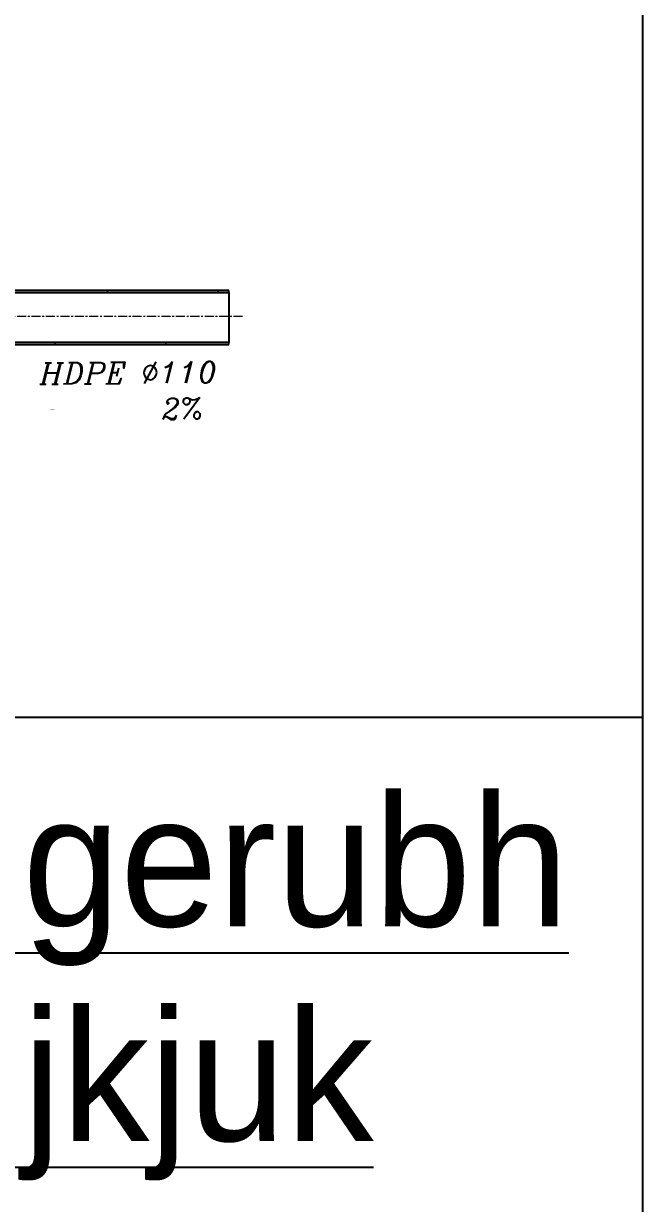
# Model space of a CAD drawing. Header units: centimetres. Extents: x -13594 to 4017, y -3206 to 1780.
# Drawn here: x -1565 to -985, y -265 to 842 of the extents above; entities that cross this region are included whole.
import ezdxf

# ---------------------------------------------------------------- set-up
doc = ezdxf.new("R2010")
doc.units = ezdxf.units.CM
doc.linetypes.add('CENTERX2', pattern=[20.319999999999997, 12.7, -2.54, 2.54, -2.54])
doc.layers.add('BIUV', color=4, linetype='Continuous')
doc.styles.add('italic1', font='italic.shx', dxfattribs={"height": 30})
doc.styles.add('MIRYM', font='MIRYM', dxfattribs={"height": 25})

# ---------------------------------------------------------------- blocks, each defined once
blk = doc.blocks.new('SW_HATCH_0')
at = {"color": 0, "linetype": 'Continuous', "lineweight": 18}
for p, q in [((28.0227780342102, -16.878502368927), (28.10277938842773, -16.79850220680236)), ((32.51290559768676, -16.878502368927), (32.59290456771851, -16.79850220680236)), ((25.90277910232544, -18.99850249290466), (25.98277807235718, -18.91850233078003)), ((30.392906665802, -18.99850249290466), (30.47290563583375, -18.91850233078003))]:
    blk.add_line(p, q, dxfattribs=at)
blk = doc.blocks.new('A$C41AC0131')
at = {"layer": 'BIUV', "color": 5, "ltscale": 40}
blk.add_lwpolyline([(1.48914987221e-05, 11.33771083684405, 0, 16.31474431520326, 0), (57.01222824284922, 8.144625422311947, 0, 0, 0), (81.45624912588393, 6.993640679400414, 0, 0, 0)], format="xyseb", dxfattribs=at)
blk = doc.blocks.new('A$C38873827')
at = {"color": 7, "rotation": 87.25165573860627}
blk.add_blockref('A$C41AC0131', (13.51488641891046, -0.5436195913571285), dxfattribs=at)

msp = doc.modelspace()

# ---------------------------------------------------------------- linework, layer by layer
at = {"color": 7, "linetype": 'Continuous', "lineweight": 25}
for p, q in [((-1372.461418240549, 591.4632176317099), (-1649.427217934484, 591.4632176317099)), ((-1649.427217934484, 589.6167749316592), (-1372.461418240549, 589.6167749316592)), ((-1372.461418240549, 589.6167749316592), (-1372.461418240549, 591.4632176317099)), ((-1372.461418240549, 589.6167749316592), (-1372.461418240549, 542.5325823803723)), ((-1372.461418240549, 542.5325823803723), (-1649.427217934484, 542.5325823803723)), ((-1372.461418240549, 540.6861396803215), (-1372.461418240549, 542.5325823803723)), ((-1649.427217934484, 540.6861396803215), (-1372.461418240549, 540.6861396803215))]:
    msp.add_line(p, q, dxfattribs=at)
at = {"color": 7, "linetype": 'CENTERX2', "lineweight": 18, "ltscale": 0.666}
msp.add_line((-1359.648439234937, 566.9978862490098), (-1672.139049194782, 566.9978862490098), dxfattribs=at)
for points in [[(-984.9606596581871, 1779.664258983786), (-984.9606596581871, -3205.515617307232)], [(-3749.688397085527, 191.3141937874388), (-984.9606596581871, 191.3141937874388)]]:
    msp.add_lwpolyline(points)

# ---------------------------------------------------------------- block references
at = {"color": 7, "linetype": 'Continuous', "lineweight": 18, "xscale": 23.0804869763696, "yscale": 23.0804869763696, "zscale": 23.0804869763696}
msp.add_blockref('SW_HATCH_0', (-2134.117477455147, 979.1808290382977), dxfattribs=at)
at = {"layer": 'BIUV', "color": 7, "rotation": 275.326314787748}
msp.add_blockref('A$C38873827', (-1538.112060623287, 482.2306889894862), dxfattribs=at)

# ---------------------------------------------------------------- texts
at = {"color": 7, "style": 'MIRYM'}
for s, p in [('%%Upry gerubh', (-1839.897266368836, -4.917202724318485)), ('%%Ucur jkjuk', (-1839.897266368836, -206.0317503827391))]:
    msp.add_text(s, height=122.9348921573496, dxfattribs=at).set_placement(p)
at = {"layer": 'BIUV', "color": 5, "style": 'italic1'}
for s, rotation, p in [('HDPE %%C110', 0.4763296216044279, (-1549.7490207234, 503.4748655000512)), ('2%%%', 1.227367592207923, (-1435.353235701317, 470.2334843262433, 22729.00000000001))]:
    msp.add_text(s, height=20, rotation=rotation, dxfattribs=at).set_placement(p)

doc.saveas('drawing.dxf')
